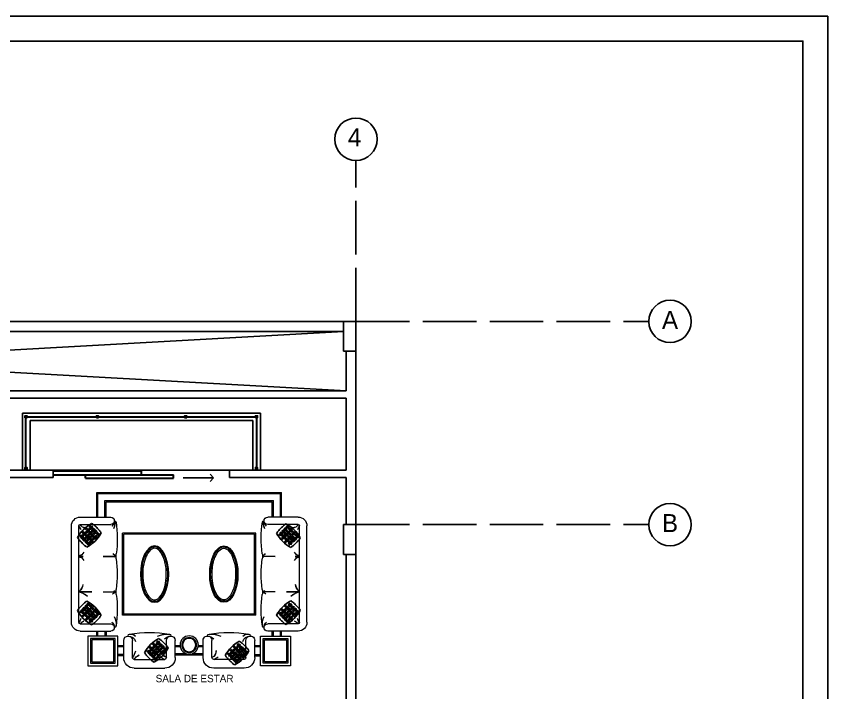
# Model space of a CAD drawing. Header units: metres. Extents: x -525 to 413, y -37 to 272.
# Drawn here: x 98.15 to 114.53, y 71.68 to 85.33 of the extents above; entities that cross this region are included whole.
import ezdxf

# ---------------------------------------------------------------- set-up
doc = ezdxf.new("R2010")
doc.units = ezdxf.units.M
doc.header["$MEASUREMENT"] = 0
doc.linetypes.add('ACAD_ISO02W100', pattern=[15, 12, -3])
doc.linetypes.add('DOT', pattern=[0.25, 0, -0.25])
doc.layers.get('0').update_dxf_attribs({"color": 254})
for name, color, linetype in [('L.COLUMNA', 254, 'Continuous'), ('letra', 254, 'DOT'), ('mobi alcolchonado', 254, 'Continuous'), ('MOBILIARIO2', 254, 'Continuous'), ('NOFIJO', 254, 'Continuous')]:
    doc.layers.add(name, color=color, linetype=linetype)
doc.layers.add('muebles', color=254, linetype='Continuous', lineweight=5)
doc.layers.add('ventanas', color=254, linetype='Continuous', lineweight=30)
doc.styles.get("Standard").update_dxf_attribs({"font": 'HTOWERT.TTF', "height": 0.08})

# ---------------------------------------------------------------- blocks, each defined once
blk = doc.blocks.new('A$C77BB287D')
at = {"layer": 'MOBILIARIO2'}
for centre, start, end in [((0.603, -0.126), 117.7162, 152.2785), ((-0.126, 0.603), 297.7162, 332.2785)]:
    blk.add_arc(centre, 0.681, start, end, dxfattribs=at)
for points, knots in [([(0.037, 0.2), (0.043, 0.208), (0.045, 0.212), (0.054, 0.23), (0.063, 0.243), (0.082, 0.259), (0.087, 0.263), (0.099, 0.273), (0.105, 0.28), (0.121, 0.295), (0.128, 0.3), (0.14, 0.312), (0.146, 0.318), (0.164, 0.338), (0.179, 0.353), (0.198, 0.372), (0.203, 0.378), (0.213, 0.391), (0.218, 0.398), (0.231, 0.416), (0.24, 0.425), (0.258, 0.438), (0.267, 0.443), (0.276, 0.447)], [0, 0, 0, 0, 0.0279165, 0.0279165, 0.0558331, 0.0558331, 0.0837496, 0.0837496, 0.1116661, 0.1116661, 0.1395827, 0.1395827, 0.1674992, 0.1674992, 0.2233322, 0.2233322, 0.2512488, 0.2512488, 0.2791653, 0.2791653, 0.3070818, 0.3070818, 0.3349984, 0.3349984, 0.3349984, 0.3349984]), ([(0.058, 0.186), (0.061, 0.19), (0.07, 0.203), (0.079, 0.228), (0.107, 0.244), (0.127, 0.267), (0.158, 0.292), (0.188, 0.329), (0.226, 0.363), (0.25, 0.405), (0.275, 0.418), (0.288, 0.426)], [0, 0, 0, 0, 0.0170213, 0.0470063, 0.0743095, 0.1111398, 0.1383727, 0.19363, 0.2532688, 0.2904618, 0.3349984, 0.3349984, 0.3349984, 0.3349984]), ([(0.082, 0.157), (0.087, 0.166), (0.094, 0.178), (0.111, 0.195), (0.12, 0.201), (0.143, 0.217), (0.158, 0.228), (0.179, 0.25), (0.189, 0.265), (0.214, 0.296), (0.229, 0.311), (0.256, 0.337), (0.269, 0.35), (0.293, 0.376), (0.304, 0.39), (0.315, 0.405)], [0, 0, 0, 0, 0.0281332, 0.0281332, 0.0562664, 0.0562664, 0.1125327, 0.1125327, 0.1687991, 0.1687991, 0.2250654, 0.2250654, 0.2813318, 0.2813318, 0.3375981, 0.3375981, 0.3375981, 0.3375981]), ([(0.322, 0.104), (0.31, 0.117), (0.294, 0.132), (0.267, 0.153), (0.259, 0.162), (0.24, 0.189), (0.23, 0.206), (0.202, 0.235), (0.188, 0.246), (0.163, 0.269), (0.15, 0.281), (0.125, 0.306), (0.11, 0.318), (0.097, 0.329)], [0, 0, 0, 0, 0.0527313, 0.0527313, 0.1054625, 0.1054625, 0.1581938, 0.1581938, 0.210925, 0.210925, 0.2636563, 0.2636563, 0.3163876, 0.3163876, 0.3163876, 0.3163876]), ([(0.104, 0.146), (0.108, 0.153), (0.115, 0.166), (0.137, 0.183), (0.16, 0.199), (0.195, 0.226), (0.222, 0.271), (0.254, 0.3), (0.276, 0.322), (0.301, 0.346), (0.321, 0.372), (0.335, 0.39)], [0, 0, 0, 0, 0.0233914, 0.0462519, 0.0808435, 0.1081467, 0.1768845, 0.2347507, 0.2382573, 0.2698172, 0.3375981, 0.3375981, 0.3375981, 0.3375981]), ([(0.127, 0.11), (0.133, 0.118), (0.135, 0.122), (0.144, 0.14), (0.153, 0.154), (0.172, 0.169), (0.177, 0.173), (0.189, 0.184), (0.195, 0.19), (0.211, 0.205), (0.218, 0.21), (0.23, 0.222), (0.236, 0.228), (0.254, 0.248), (0.269, 0.263), (0.287, 0.282), (0.293, 0.288), (0.303, 0.301), (0.307, 0.308), (0.321, 0.326), (0.33, 0.335), (0.348, 0.348), (0.357, 0.353), (0.365, 0.358)], [0, 0, 0, 0, 0.0279165, 0.0279165, 0.0558331, 0.0558331, 0.0837496, 0.0837496, 0.1116661, 0.1116661, 0.1395827, 0.1395827, 0.1674992, 0.1674992, 0.2233322, 0.2233322, 0.2512488, 0.2512488, 0.2791653, 0.2791653, 0.3070818, 0.3070818, 0.3349984, 0.3349984, 0.3349984, 0.3349984]), ([(0.372, 0.155), (0.36, 0.167), (0.345, 0.182), (0.323, 0.209), (0.315, 0.218), (0.288, 0.237), (0.271, 0.247), (0.241, 0.275), (0.231, 0.289), (0.208, 0.314), (0.196, 0.326), (0.171, 0.352), (0.158, 0.366), (0.147, 0.38)], [0, 0, 0, 0, 0.0527313, 0.0527313, 0.1054625, 0.1054625, 0.1581938, 0.1581938, 0.210925, 0.210925, 0.2636563, 0.2636563, 0.3163876, 0.3163876, 0.3163876, 0.3163876]), ([(0.148, 0.096), (0.151, 0.101), (0.16, 0.113), (0.169, 0.138), (0.197, 0.154), (0.217, 0.178), (0.248, 0.202), (0.278, 0.24), (0.316, 0.273), (0.34, 0.315), (0.365, 0.328), (0.378, 0.336)], [0, 0, 0, 0, 0.0170213, 0.0470063, 0.0743095, 0.1111398, 0.1383727, 0.19363, 0.2532688, 0.2904618, 0.3349984, 0.3349984, 0.3349984, 0.3349984]), ([(0.39, 0.173), (0.382, 0.18), (0.362, 0.199), (0.333, 0.241), (0.281, 0.267), (0.244, 0.313), (0.21, 0.347), (0.183, 0.375), (0.171, 0.391), (0.167, 0.396)], [0, 0, 0, 0, 0.0327415, 0.0793965, 0.1525082, 0.2007896, 0.25596, 0.2973537, 0.3163876, 0.3163876, 0.3163876, 0.3163876]), ([(0.412, 0.232), (0.403, 0.245), (0.397, 0.254), (0.382, 0.265), (0.375, 0.269), (0.36, 0.28), (0.352, 0.287), (0.334, 0.307), (0.324, 0.319), (0.304, 0.348), (0.299, 0.359), (0.28, 0.378), (0.266, 0.389), (0.243, 0.415), (0.242, 0.417), (0.227, 0.423)], [0, 0, 0, 0, 0.0473826, 0.0473826, 0.0710739, 0.0710739, 0.0947652, 0.0947652, 0.1421478, 0.1421478, 0.1895304, 0.1895304, 0.236913, 0.236913, 0.2842956, 0.2842956, 0.2842956, 0.2842956]), ([(0.433, 0.246), (0.428, 0.253), (0.42, 0.265), (0.403, 0.282), (0.378, 0.295), (0.354, 0.322), (0.333, 0.349), (0.317, 0.378), (0.294, 0.398), (0.274, 0.417), (0.257, 0.438), (0.242, 0.444), (0.235, 0.446)], [0, 0, 0, 0, 0.0251558, 0.0423686, 0.0735031, 0.1079287, 0.1485001, 0.177757, 0.2045324, 0.2389579, 0.2619083, 0.2842956, 0.2842956, 0.2842956, 0.2842956]), ([(0.477, 0.286), (0.464, 0.305), (0.442, 0.336), (0.398, 0.383), (0.362, 0.415), (0.325, 0.453), (0.303, 0.466), (0.286, 0.477)], [0, 0, 0, 0, 0.0684504, 0.1132877, 0.1942981, 0.2115305, 0.2711605, 0.2711605, 0.2711605, 0.2711605]), ([(0.191, 0), (0.172, 0.013), (0.141, 0.035), (0.093, 0.079), (0.062, 0.115), (0.024, 0.151), (0.01, 0.173), (0, 0.191)], [0, 0, 0, 0, 0.0684504, 0.1132877, 0.1942981, 0.2115305, 0.2711605, 0.2711605, 0.2711605, 0.2711605]), ([(0.23, 0.044), (0.224, 0.049), (0.212, 0.057), (0.194, 0.074), (0.181, 0.099), (0.155, 0.123), (0.127, 0.144), (0.099, 0.16), (0.079, 0.183), (0.059, 0.203), (0.038, 0.22), (0.033, 0.234), (0.03, 0.241)], [0, 0, 0, 0, 0.0251558, 0.0423686, 0.0735031, 0.1079287, 0.1485001, 0.177757, 0.2045324, 0.2389579, 0.2619083, 0.2842956, 0.2842956, 0.2842956, 0.2842956]), ([(0.245, 0.065), (0.231, 0.073), (0.222, 0.08), (0.212, 0.094), (0.208, 0.102), (0.197, 0.117), (0.19, 0.124), (0.17, 0.143), (0.157, 0.153), (0.129, 0.172), (0.118, 0.178), (0.099, 0.197), (0.087, 0.21), (0.061, 0.234), (0.059, 0.235), (0.054, 0.25)], [0, 0, 0, 0, 0.0473826, 0.0473826, 0.0710739, 0.0710739, 0.0947652, 0.0947652, 0.1421478, 0.1421478, 0.1895304, 0.1895304, 0.236913, 0.236913, 0.2842956, 0.2842956, 0.2842956, 0.2842956]), ([(0.304, 0.087), (0.296, 0.095), (0.278, 0.114), (0.236, 0.144), (0.21, 0.196), (0.164, 0.233), (0.129, 0.267), (0.101, 0.293), (0.086, 0.306), (0.081, 0.31)], [0, 0, 0, 0, 0.0327415, 0.0793965, 0.1525082, 0.2007896, 0.25596, 0.2973537, 0.3163876, 0.3163876, 0.3163876, 0.3163876]), ([(0.172, 0.067), (0.176, 0.076), (0.184, 0.088), (0.201, 0.105), (0.21, 0.111), (0.233, 0.128), (0.247, 0.138), (0.269, 0.16), (0.279, 0.175), (0.304, 0.207), (0.319, 0.221), (0.345, 0.247), (0.359, 0.26), (0.382, 0.286), (0.394, 0.3), (0.405, 0.315)], [0, 0, 0, 0, 0.0281332, 0.0281332, 0.0562664, 0.0562664, 0.1125327, 0.1125327, 0.1687991, 0.1687991, 0.2250654, 0.2250654, 0.2813318, 0.2813318, 0.3375981, 0.3375981, 0.3375981, 0.3375981]), ([(0.194, 0.056), (0.198, 0.063), (0.205, 0.077), (0.227, 0.093), (0.25, 0.109), (0.285, 0.136), (0.312, 0.181), (0.344, 0.21), (0.366, 0.232), (0.391, 0.256), (0.411, 0.282), (0.425, 0.3)], [0, 0, 0, 0, 0.0233914, 0.0462519, 0.0808435, 0.1081467, 0.1768845, 0.2347507, 0.2382573, 0.2698172, 0.3375981, 0.3375981, 0.3375981, 0.3375981])]:
    blk.add_open_spline(points, degree=3, knots=knots, dxfattribs=at)
blk = doc.blocks.new('A$C7392403F')
at = {"layer": 'muebles'}
for p, q in [((4.241, 3.546), (0.511, 3.546)), ((0.511, 3.048), (0.511, 3.546)), ((4.218, 3.523), (0.535, 3.523)), ((0.535, 3.048), (0.535, 3.523)), ((4.218, 3.048), (4.218, 3.523)), ((4.241, 3.048), (4.241, 3.546)), ((4.076, 3.381), (0.677, 3.381)), ((0.677, 3.048), (0.677, 3.381)), ((4.052, 3.357), (0.7, 3.357)), ((0.7, 3.048), (0.7, 3.357)), ((4.052, 3.048), (4.052, 3.357)), ((4.076, 3.048), (4.076, 3.381)), ((0.177, 3.048), (0.792, 3.048)), ((0.866, 2.974), (0.87, 2.974)), ((3.887, 2.974), (3.883, 2.974)), ((4.576, 3.048), (3.961, 3.048)), ((0, 0.925), (0, 2.871)), ((0.147, 0.925), (0.147, 2.871)), ((0.177, 2.9), (0.792, 2.9)), ((4.576, 2.9), (3.961, 2.9)), ((4.605, 0.925), (4.605, 2.871)), ((4.753, 0.925), (4.753, 2.871)), ((1.032, 2.726), (3.721, 2.726)), ((1.032, 1.07), (1.032, 2.726)), ((1.055, 2.702), (3.697, 2.702)), ((1.055, 1.093), (1.055, 2.702)), ((3.697, 1.093), (3.697, 2.702)), ((3.721, 1.07), (3.721, 2.726)), ((0.194, 2.256), (0.147, 2.256)), ((0.147, 2.256), (0.237, 2.253)), ((0.237, 2.253), (0.194, 2.256)), ((0.87, 2.258), (0.638, 2.256)), ((0.638, 2.256), (0.899, 2.256)), ((0.899, 2.256), (0.87, 2.258)), ((0.896, 2.261), (0.899, 2.256)), ((3.857, 2.261), (3.853, 2.256)), ((3.853, 2.256), (3.882, 2.258)), ((4.114, 2.256), (3.853, 2.256)), ((3.882, 2.258), (4.114, 2.256)), ((4.516, 2.253), (4.559, 2.256)), ((4.605, 2.256), (4.516, 2.253)), ((4.559, 2.256), (4.605, 2.256)), ((0.147, 1.539), (0.237, 1.542)), ((0.412, 1.539), (0.147, 1.539)), ((0.237, 1.542), (0.412, 1.539)), ((0.638, 1.539), (0.865, 1.542)), ((0.638, 1.539), (0.896, 1.539)), ((0.832, 1.497), (0.837, 1.5)), ((0.865, 1.542), (0.893, 1.54)), ((4.114, 1.539), (3.857, 1.539)), ((3.888, 1.542), (3.86, 1.54)), ((4.114, 1.539), (3.888, 1.542)), ((3.921, 1.497), (3.916, 1.5)), ((4.516, 1.542), (4.341, 1.539)), ((4.341, 1.539), (4.605, 1.539)), ((4.605, 1.539), (4.516, 1.542)), ((1.032, 1.07), (3.721, 1.07)), ((1.055, 1.093), (3.697, 1.093)), ((0.177, 0.895), (0.792, 0.895)), ((0.866, 0.821), (0.87, 0.821)), ((0.866, 0.821), (0.87, 0.821)), ((3.887, 0.821), (3.883, 0.821)), ((3.887, 0.821), (3.883, 0.821)), ((4.576, 0.895), (3.961, 0.895)), ((0.177, 0.748), (0.792, 0.748)), ((0.511, 0.649), (0.511, 0.748)), ((0.535, 0.649), (0.535, 0.748)), ((0.677, 0.649), (0.677, 0.748)), ((0.7, 0.649), (0.7, 0.748)), ((4.576, 0.748), (3.961, 0.748)), ((4.052, 0.748), (4.052, 0.649)), ((4.076, 0.748), (4.076, 0.649)), ((4.218, 0.649), (4.218, 0.748)), ((4.241, 0.649), (4.241, 0.748)), ((1.054, 0.213), (1.054, 0.56)), ((1.143, 0.648), (1.143, 0.654)), ((1.232, 0.213), (1.232, 0.56)), ((1.918, 0.213), (1.918, 0.56)), ((2.007, 0.648), (2.007, 0.654)), ((2.095, 0.213), (2.095, 0.56)), ((2.657, 0.213), (2.657, 0.56)), ((2.746, 0.648), (2.746, 0.654)), ((2.835, 0.213), (2.835, 0.56)), ((3.521, 0.213), (3.521, 0.56)), ((3.61, 0.648), (3.61, 0.654)), ((3.698, 0.213), (3.698, 0.56)), ((1.054, 0.459), (0.934, 0.459)), ((1.054, 0.436), (0.934, 0.436)), ((2.192, 0.459), (2.095, 0.459)), ((2.194, 0.436), (2.095, 0.436)), ((2.657, 0.436), (2.558, 0.436)), ((2.657, 0.459), (2.561, 0.459)), ((3.819, 0.459), (3.698, 0.459)), ((3.819, 0.436), (3.698, 0.436)), ((1.057, 0.273), (0.934, 0.273)), ((1.05, 0.249), (0.934, 0.249)), ((1.267, 0.178), (1.882, 0.177)), ((2.313, 0.294), (2.095, 0.294)), ((2.657, 0.27), (2.095, 0.27)), ((2.657, 0.294), (2.44, 0.294)), ((3.485, 0.178), (2.87, 0.177)), ((3.695, 0.273), (3.819, 0.273)), ((3.703, 0.249), (3.819, 0.249)), ((1.267, 0), (1.882, 0)), ((3.485, 0), (2.87, 0))]:
    blk.add_line(p, q, dxfattribs=at)
for points in [[(0.334, 0.649), (0.334, 0.049), (0.934, 0.049), (0.934, 0.649)], [(0.384, 0.599), (0.384, 0.099), (0.884, 0.099), (0.884, 0.599)], [(0.414, 0.569), (0.414, 0.129), (0.854, 0.129), (0.854, 0.569)], [(4.419, 0.649), (4.419, 0.049), (3.819, 0.049), (3.819, 0.649)], [(4.369, 0.599), (4.369, 0.099), (3.869, 0.099), (3.869, 0.599)], [(4.339, 0.569), (4.339, 0.129), (3.899, 0.129), (3.899, 0.569)]]:
    blk.add_lwpolyline(points, close=True, dxfattribs=at)
for radius in [0.185, 0.151, 0.134]:
    blk.add_circle((2.376, 0.467), radius, dxfattribs=at)
for centre, radius, start, end in [((0.177, 2.871), 0.177, 90, 180), ((0.792, 2.974), 0.0737, 270, 90), ((0.725, 2.974), 0.141, 310.9442, 359.9333), ((0.736, 2.969), 0.13, 308.6645, 2.2129), ((0.648, 2.913), 0.226, 332.645, 15.6493), ((0.637, 2.912), 0.237, 338.8577, 15.1681), ((0.87, 2.944), 0.0295, 8.737, 90), ((-1.273, 2.615), 2.197, 351.9156, 8.737), ((6.025, 2.615), 2.197, 171.263, 188.0844), ((3.883, 2.944), 0.0295, 90, 171.263), ((4.105, 2.913), 0.226, 164.3507, 207.355), ((4.115, 2.912), 0.237, 164.8319, 201.1423), ((3.961, 2.974), 0.0737, 90, 270), ((4.028, 2.974), 0.141, 180.0667, 229.0558), ((4.016, 2.969), 0.13, 177.7871, 231.3355), ((4.576, 2.871), 0.177, 0, 90), ((0.177, 2.871), 0.0295, 90, 180), ((-2.52, 1.361), 3.065, 27.9126, 29.5142), ((-0.604, 2.41), 0.881, 25.926, 31.5008), ((0.285, 2.95), 0.119, 204.579, 275.4669), ((0.28, 2.945), 0.112, 203.4816, 275.8459), ((4.467, 2.95), 0.119, 264.5331, 335.421), ((4.473, 2.945), 0.112, 264.1541, 336.5184), ((7.273, 1.361), 3.065, 150.4858, 152.0874), ((5.356, 2.41), 0.881, 148.4992, 154.074), ((4.576, 2.871), 0.0295, 0, 90), ((0.071, 2.457), 0.215, 290.7068, 327.0616), ((0.094, 2.429), 0.181, 287.1636, 330.6048), ((1.011, 2.435), 0.209, 216.5051, 236.4171), ((0.998, 2.414), 0.186, 213.5615, 237.8354), ((1.253, 2.256), 0.354, 171.9156, 188.0844), ((3.499, 2.256), 0.354, 351.9156, 8.0844), ((3.754, 2.414), 0.186, 302.1646, 326.4385), ((3.742, 2.435), 0.209, 303.5829, 323.4949), ((4.681, 2.457), 0.215, 212.9384, 249.2932), ((4.659, 2.429), 0.181, 209.3952, 252.8364), ((0.071, 2.056), 0.215, 32.9384, 69.2932), ((0.094, 2.083), 0.181, 29.3952, 72.8364), ((0.926, 2.149), 0.11, 103.8443, 119.6644), ((-1.273, 1.898), 2.197, 351.9156, 8.0844), ((6.025, 1.898), 2.197, 171.9156, 188.0844), ((3.827, 2.149), 0.11, 60.3356, 76.1557), ((4.681, 2.056), 0.215, 110.7068, 147.0616), ((4.659, 2.083), 0.181, 107.1636, 150.6048), ((0.005, 1.719), 0.228, 313.0483, 352.1317), ((-0.042, 1.743), 0.278, 316.6985, 348.4815), ((4.747, 1.719), 0.228, 187.8683, 226.9517), ((4.795, 1.743), 0.278, 191.5185, 223.3015), ((0.045, 1.089), 0.461, 52.4364, 77.1931), ((0.078, 1.159), 0.387, 49.9948, 79.6347), ((0.942, 1.393), 0.152, 106.4836, 136.9001), ((0.948, 1.391), 0.156, 108.2275, 135.359), ((0.931, 1.664), 0.129, 232.0039, 255.5894), ((1.253, 1.539), 0.354, 171.9156, 188.0844), ((-1.273, 1.18), 2.197, 351.263, 8.0844), ((6.025, 1.18), 2.197, 171.9156, 188.737), ((3.499, 1.539), 0.354, 351.9156, 8.0844), ((3.821, 1.664), 0.129, 284.4106, 307.9961), ((3.804, 1.391), 0.156, 44.641, 71.7725), ((3.81, 1.393), 0.152, 43.0999, 73.5164), ((4.707, 1.089), 0.461, 102.8069, 127.5636), ((4.675, 1.159), 0.387, 100.3653, 130.0052), ((0.065, 1.019), 0.125, 311.2959, 351.2773), ((0.011, 1.048), 0.184, 317.8008, 344.7724), ((0.492, 0.875), 0.408, 356.0154, 24.4991), ((0.525, 0.881), 0.375, 354.757, 25.7575), ((4.26, 0.875), 0.408, 155.5009, 183.9846), ((4.227, 0.881), 0.375, 154.2425, 185.243), ((4.688, 1.019), 0.125, 188.7227, 228.7041), ((4.741, 1.048), 0.184, 195.2276, 222.1992), ((0.177, 0.925), 0.177, 180, 270), ((0.177, 0.925), 0.0295, 180, 270), ((0.367, 0.73), 0.251, 117.8971, 138.9977), ((0.322, 0.786), 0.181, 113.7543, 143.1405), ((0.792, 0.821), 0.0737, 270, 90), ((0.736, 0.826), 0.13, 357.7871, 51.3355), ((0.725, 0.821), 0.141, 0.0667, 49.0558), ((0.87, 0.851), 0.0295, 270, 351.263), ((3.883, 0.851), 0.0295, 188.737, 270), ((4.016, 0.826), 0.13, 128.6645, 182.2129), ((4.028, 0.821), 0.141, 130.9442, 179.9333), ((3.961, 0.821), 0.0737, 90, 270), ((4.386, 0.73), 0.251, 41.0023, 62.1029), ((4.43, 0.786), 0.181, 36.8595, 66.2457), ((4.576, 0.925), 0.0295, 270, 0), ((4.576, 0.925), 0.177, 270, 0), ((1.178, 0.654), 0.0355, 98.731, 179.994), ((1.574, -1.925), 2.645, 81.2571, 98.731), ((1.19, 0.543), 0.146, 44.3536, 96.8302), ((1.194, 0.555), 0.136, 42.0997, 99.0841), ((1.935, 0.239), 0.452, 84.751, 115.7515), ((1.942, 0.199), 0.491, 86.0094, 114.4931), ((1.971, 0.654), 0.0355, 359.994, 81.2571), ((2.781, 0.654), 0.0355, 98.7429, 180.006), ((3.178, -1.925), 2.645, 81.269, 98.7429), ((2.817, 0.239), 0.452, 64.2485, 95.249), ((2.81, 0.199), 0.491, 65.5069, 93.9906), ((3.562, 0.543), 0.146, 83.1698, 135.6464), ((3.558, 0.555), 0.136, 80.9159, 137.9003), ((3.574, 0.654), 0.0355, 0.006, 81.269), ((1.143, 0.56), 0.0887, 359.994, 179.994), ((1.148, 0.497), 0.151, 15.1187, 91.7681), ((1.151, 0.502), 0.146, 13.5389, 93.3478), ((2.001, 0.492), 0.156, 87.7811, 141.3295), ((2.007, 0.479), 0.17, 90.0608, 139.0498), ((2.007, 0.56), 0.0887, 359.994, 179.994), ((2.746, 0.56), 0.0887, 0.006, 180.006), ((2.752, 0.492), 0.156, 38.6705, 92.2189), ((2.746, 0.479), 0.17, 40.9502, 89.9392), ((3.605, 0.497), 0.151, 88.2319, 164.8813), ((3.601, 0.502), 0.146, 86.6522, 166.4611), ((3.61, 0.56), 0.0887, 0.006, 180.006), ((0.832, 0.474), 0.477, 326.7891, 344.4251), ((0.741, 0.516), 0.577, 328.3171, 342.8972), ((1.977, 0.343), 0.143, 174.5271, 245.4151), ((1.972, 0.337), 0.135, 174.1481, 246.5124), ((2.775, 0.343), 0.143, 294.5849, 5.4729), ((2.781, 0.337), 0.135, 293.4876, 5.8519), ((3.92, 0.474), 0.477, 195.5749, 213.2109), ((4.012, 0.516), 0.577, 197.1028, 211.6829), ((1.267, 0.213), 0.213, 179.994, 269.994), ((1.267, 0.213), 0.0355, 179.994, 269.994), ((1.462, 0.06), 0.228, 115.1142, 149.0283), ((1.439, 0.08), 0.197, 113.9392, 150.4768), ((0.064, -3.033), 3.69, 60.4798, 62.0814), ((1.328, -0.727), 1.06, 58.4932, 64.068), ((1.882, 0.213), 0.213, 269.994, 359.994), ((1.882, 0.213), 0.0355, 269.994, 359.994), ((2.87, 0.213), 0.213, 180.006, 270.006), ((2.87, 0.213), 0.0355, 180.006, 270.006), ((4.688, -3.033), 3.69, 117.9186, 119.5202), ((3.424, -0.727), 1.06, 115.932, 121.5068), ((3.29, 0.06), 0.228, 30.9717, 64.8858), ((3.314, 0.08), 0.197, 29.5232, 66.0608), ((3.485, 0.213), 0.213, 270.006, 0.006), ((3.485, 0.213), 0.0355, 270.006, 0.006)]:
    blk.add_arc(centre, radius, start, end, dxfattribs=at)
at = {"layer": 'muebles', "extrusion": (0, 0, -1)}
blk.add_ellipse((1.677, 1.898), major_axis=(0, -0.568), ratio=0.502168, dxfattribs=at)
at = {"layer": 'muebles'}
blk.add_ellipse((3.075, 1.898), major_axis=(0, -0.568), ratio=0.502168, dxfattribs=at)
for points, knots in [([(1.677, 1.349), (1.643, 1.349), (1.607, 1.363), (1.54, 1.424), (1.508, 1.47), (1.433, 1.635), (1.408, 1.783), (1.415, 2.07), (1.448, 2.206), (1.548, 2.397), (1.614, 2.446), (1.731, 2.447), (1.784, 2.412), (1.876, 2.277), (1.912, 2.178), (1.948, 1.954), (1.947, 1.831), (1.91, 1.608), (1.872, 1.51), (1.781, 1.381), (1.728, 1.349), (1.677, 1.349)], [0, 0, 0, 0, 0.420953, 0.420953, 0.841906, 0.841906, 1.627474, 1.627474, 2.384999, 2.384999, 3.142524, 3.142524, 3.774252, 3.774252, 4.405979, 4.405979, 5.037707, 5.037707, 5.669434, 5.669434, 6.283185, 6.283185, 6.283185, 6.283185]), ([(1.677, 1.377), (1.649, 1.377), (1.619, 1.389), (1.557, 1.447), (1.526, 1.494), (1.452, 1.673), (1.429, 1.844), (1.457, 2.13), (1.494, 2.247), (1.577, 2.375), (1.617, 2.405), (1.685, 2.424), (1.717, 2.417), (1.791, 2.358), (1.828, 2.305), (1.885, 2.161), (1.905, 2.073), (1.923, 1.839), (1.904, 1.69), (1.832, 1.495), (1.789, 1.433), (1.723, 1.385), (1.7, 1.377), (1.677, 1.377)], [0, 0, 0, 0, 0.439197, 0.439197, 0.878394, 0.878394, 1.7625, 1.7625, 2.484027, 2.484027, 3.003385, 3.003385, 3.522744, 3.522744, 4.042102, 4.042102, 4.561461, 4.561461, 5.34406, 5.34406, 5.930331, 5.930331, 6.283185, 6.283185, 6.283185, 6.283185]), ([(3.075, 1.349), (3.11, 1.349), (3.146, 1.363), (3.213, 1.424), (3.245, 1.47), (3.319, 1.635), (3.345, 1.783), (3.338, 2.07), (3.305, 2.206), (3.204, 2.397), (3.139, 2.446), (3.022, 2.447), (2.969, 2.412), (2.876, 2.277), (2.84, 2.178), (2.804, 1.954), (2.805, 1.831), (2.843, 1.608), (2.88, 1.51), (2.972, 1.381), (3.025, 1.349), (3.075, 1.349)], [0, 0, 0, 0, 0.420953, 0.420953, 0.841906, 0.841906, 1.627474, 1.627474, 2.384999, 2.384999, 3.142524, 3.142524, 3.774252, 3.774252, 4.405979, 4.405979, 5.037707, 5.037707, 5.669434, 5.669434, 6.283185, 6.283185, 6.283185, 6.283185]), ([(3.075, 1.377), (3.103, 1.377), (3.133, 1.389), (3.196, 1.447), (3.226, 1.494), (3.301, 1.673), (3.324, 1.844), (3.296, 2.13), (3.258, 2.247), (3.175, 2.375), (3.136, 2.405), (3.068, 2.424), (3.036, 2.417), (2.962, 2.358), (2.924, 2.305), (2.867, 2.161), (2.848, 2.073), (2.83, 1.839), (2.849, 1.69), (2.92, 1.495), (2.963, 1.433), (3.03, 1.385), (3.053, 1.377), (3.075, 1.377)], [0, 0, 0, 0, 0.439197, 0.439197, 0.878394, 0.878394, 1.7625, 1.7625, 2.484027, 2.484027, 3.003385, 3.003385, 3.522744, 3.522744, 4.042102, 4.042102, 4.561461, 4.561461, 5.34406, 5.34406, 5.930331, 5.930331, 6.283185, 6.283185, 6.283185, 6.283185])]:
    blk.add_open_spline(points, degree=3, knots=knots, dxfattribs=at)
for p in [(0.866, 1.539), (0.866, 1.539), (3.887, 1.539), (3.887, 1.539)]:
    blk.add_point(p, dxfattribs=at)
at = {"layer": 'muebles', "xscale": -1, "rotation": 90}
for p in [(0.611, 2.914), (4.631, 1.352)]:
    blk.add_blockref('A$C77BB287D', p, dxfattribs=at)
at = {"layer": 'muebles', "rotation": 90}
for p in [(4.631, 2.444), (0.611, 0.882), (1.647, 0.066), (3.277, 0.121)]:
    blk.add_blockref('A$C77BB287D', p, dxfattribs=at)

msp = doc.modelspace()

# ---------------------------------------------------------------- linework, layer by layer
at = {"ltscale": 0.02}
for p, q in [((83.005, 79.169), (105.005, 79.169)), ((83.205, 77.769), (104.755, 78.969)), ((83.255, 78.969), (104.805, 77.769)), ((104.755, 78.969), (97.755, 78.969)), ((104.805, 78.569), (104.805, 77.769)), ((83.205, 77.769), (104.805, 77.769)), ((94.405, 77.619), (104.805, 77.619)), ((104.805, 77.619), (104.805, 76.169)), ((98.276, 76.169), (98.276, 77.319)), ((98.276, 77.319), (103.076, 77.319)), ((103.076, 76.169), (103.076, 77.319)), ((98.426, 76.169), (98.426, 77.169)), ((98.426, 77.169), (102.926, 77.169)), ((102.926, 76.169), (102.926, 77.169)), ((94.835, 76.169), (98.896, 76.17)), ((98.896, 76.17), (98.896, 76.019)), ((98.896, 76.17), (104.805, 76.169)), ((102.455, 76.169), (102.455, 76.105)), ((102.455, 76.169), (102.455, 76.019)), ((94.405, 76.019), (98.896, 76.019)), ((101.52, 76.013), (102.127, 76.013)), ((102.455, 76.019), (104.805, 76.019)), ((104.805, 76.019), (104.805, 75.069)), ((104.805, 74.469), (104.805, 71.467)), ((104.805, 70.569), (104.805, 72.369))]:
    msp.add_line(p, q, dxfattribs=at)
for p, q in [((102.127, 76.013), (102.065, 76.084)), ((102.065, 75.939), (102.127, 76.013))]:
    msp.add_line(p, q)
at = {"linetype": 'Continuous'}
for points in [[(72.527, 85.327), (72.527, 25.927), (114.527, 25.927), (114.527, 85.327)], [(73.027, 84.827), (73.027, 26.427), (114.027, 26.427), (114.027, 84.827)]]:
    msp.add_lwpolyline(points, close=True, dxfattribs=at)
msp.add_lwpolyline([(83.005, 39.169), (105.005, 39.169), (105.005, 79.169), (83.005, 79.169)], close=True)
at = {"ltscale": 0.02}
for points in [[(98.324, 77.225), (98.367, 77.225), (98.367, 77.266), (98.324, 77.266)], [(99.765, 77.225), (99.808, 77.225), (99.808, 77.266), (99.765, 77.266)], [(101.545, 77.225), (101.588, 77.225), (101.588, 77.266), (101.545, 77.266)], [(102.975, 77.225), (103.018, 77.225), (103.018, 77.266), (102.975, 77.266)], [(98.324, 76.181), (98.367, 76.181), (98.367, 76.222), (98.324, 76.222)], [(102.974, 76.181), (103.017, 76.181), (103.017, 76.222), (102.974, 76.222)]]:
    msp.add_lwpolyline(points, close=True, dxfattribs=at)
at = {"ltscale": 0.2}
for centre in [(105.005, 82.845), (111.344, 79.169), (111.344, 75.069)]:
    msp.add_circle(centre, 0.428, dxfattribs=at)
at = {"layer": 'L.COLUMNA', "linetype": 'ACAD_ISO02W100', "ltscale": 0.09}
for p, q in [((105.005, 79.169), (105.005, 82.416)), ((105.005, 79.169), (110.916, 79.169)), ((105.005, 75.069), (110.916, 75.069))]:
    msp.add_line(p, q, dxfattribs=at)
at = {"layer": 'NOFIJO', "ltscale": 0.02}
for points in [[(104.755, 78.569), (105.005, 78.569), (105.005, 79.169), (104.755, 79.169)], [(104.755, 74.469), (105.005, 74.469), (105.005, 75.069), (104.755, 75.069)]]:
    msp.add_lwpolyline(points, close=True, dxfattribs=at)
at = {"layer": 'ventanas', "ltscale": 0.02}
for p, q in [((98.345, 76.202), (98.345, 77.247)), ((98.345, 77.247), (102.996, 77.247)), ((102.996, 77.247), (102.996, 76.19)), ((100.676, 76.147), (98.896, 76.147)), ((98.896, 76.072), (100.676, 76.072)), ((99.545, 76.072), (101.324, 76.072)), ((99.545, 76.007), (99.545, 76.072)), ((99.545, 76.007), (101.324, 76.007)), ((100.676, 76.072), (100.676, 76.147)), ((101.324, 76.007), (101.324, 76.072))]:
    msp.add_line(p, q, dxfattribs=at)

# ---------------------------------------------------------------- block references
at = {"layer": 'mobi alcolchonado', "xscale": -1}
msp.add_blockref('A$C7392403F', (104.015, 72.173), dxfattribs=at)

# ---------------------------------------------------------------- texts
at = {"linetype": 'Continuous', "insert": (100.962, 72.039), "char_height": 0.15, "attachment_point": 1}
msp.add_mtext_dynamic_manual_height_columns('SALA DE ESTAR', width=4.53204, gutter_width=12.5, heights=[0], dxfattribs=at)
at = {"layer": 'letra', "linetype": 'ACAD_ISO02W100', "ltscale": 0.009}
for s, p in [('4', (104.841, 82.703)), ('A', (111.181, 79.018)), ('B', (111.181, 74.918))]:
    msp.add_text(s, height=0.364, dxfattribs=at).set_placement(p)

doc.saveas('drawing.dxf')
